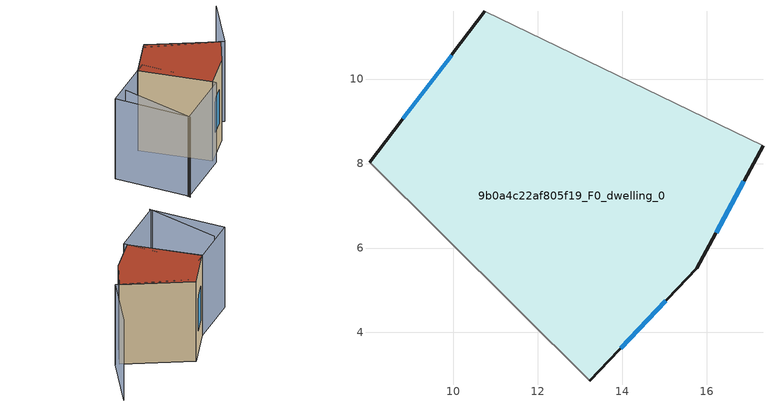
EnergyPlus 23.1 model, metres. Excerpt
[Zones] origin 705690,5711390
9b0a4c22af805f19_F0_dwelling_0
 floor ground (EU_floor_Construction): 17.33,8.42 15.77,5.53 13.23,2.86 8.02,8.03 10.75,11.6 z0
 wall outside (EU_wall_Construction): 13.23,2.86 15.77,5.53 17.33,8.42 / 10.75,11.6 8.02,8.03 z0:9
 wall adiabatic (EU_wall_Construction): 8.02,8.03 13.23,2.86 / 17.33,8.42 10.75,11.6 z0:9
 window (EU_Window_Construction): 13.96,3.63 15.03,4.76 / 9.96,10.57 8.8,9.06 / 16.22,6.36 16.88,7.58 z2.6:6.4
 roof outside (EU_roof_Construction): 15.77,5.53 17.33,8.42 10.75,11.6 8.02,8.03 13.23,2.86 z9
shading: 5.39,5.75 8.3,-1.34 / 20,13.92 17.66,8.28 / 17.66,8.28 10.59,11.22 / 3.79,4.91 8.93,8.7 / 8.93,8.7 13.44,2.57 / 13.44,2.57 8.3,-1.22 / 8.3,-1.22 3.79,4.91 z0:9
[Building]
EU S2 Campaign: North Axis=0; Terrain=City; Solar Distribution=FullExterior
[Site:Location]
London: Latitude=51.5; Longitude=-0.5; Time Zone=0; Elevation=25
[SizingPeriod:WeatherFileDays]
AnnualSizingPeriod: Begin Month=1; Begin Day of Month=1; End Month=12; End Day of Month=31; Day of Week for Start Day=Monday; Use Weather File Daylight Saving Period=No; Use Weather File Rain and Snow Indicators=No
[MATERIAL]
EU_InternalMass_Material: Roughness=MediumRough; Thickness=0.1; Conductivity=1; Density=1800; Specific Heat=900; Thermal Absorptance=0.9; Solar Absorptance=0.7; Visible Absorptance=0.7
[MATERIAL:NOMASS] Roughness=MediumRough; Thermal Absorptance=0.9; Solar Absorptance=0.7; Visible Absorptance=0.7
Name | Thermal Resistance
EU_wall_NoMass | 0.724719
EU_roof_NoMass | 2.98947
EU_floor_NoMass | 2.39157
[WINDOWMATERIAL:SIMPLEGLAZINGSYSTEM]
EU_Window_SimpleGlazing: UFactor=2.63425; Solar Heat Gain Coefficient=0.76; Visible Transmittance=0.76
[CONSTRUCTION]
EU_wall_Construction: EU_wall_NoMass
EU_roof_Construction: EU_roof_NoMass
EU_floor_Construction: EU_floor_NoMass
EU_InternalMass_Construction: EU_InternalMass_Material
EU_Window_Construction: EU_Window_SimpleGlazing
[ZONE]
9b0a4c22af805f19_F0_dwelling_0: Type=1; Multiplier=1; Ceiling Height=autocalculate; Volume=385.062; Floor Area=autocalculate; Part of Total Floor Area=Yes
[INTERNALMASS]
9b0a4c22af805f19_F0_dwelling_0_EU_InternalMass: Construction=EU_InternalMass_Construction; Zone or ZoneList=9b0a4c22af805f19_F0_dwelling_0; Surface Area=42.7848
[OTHEREQUIPMENT]
EU_Step8_InternalGain_9b0a4c22af805f19_F0_dwelling_0_f000: Fuel Type=Electricity; Zone or ZoneList or Space or SpaceList=9b0a4c22af805f19_F0_dwelling_0; Schedule=EU_Step8_GainSchedule_9b0a4c22af805f19_F0_dwelling_0_f000; Design Level Calculation Method=Watts/Area; Power per Zone Floor Area=1; Fraction Latent=0; Fraction Radiant=0; Fraction Lost=0; Carbon Dioxide Generation Rate=0; EndUse Subcategory=EU_Step8_InternalGains
[ZONEVENTILATION:DESIGNFLOWRATE]
EU_ConstantAir_9b0a4c22af805f19_F0_dwelling_0: Zone or ZoneList or Space or SpaceList=9b0a4c22af805f19_F0_dwelling_0; Schedule=EU_AlwaysOn; Design Flow Rate Calculation Method=AirChanges/Hour; Air Changes per Hour=0.418135; Ventilation Type=Natural; Fan Pressure Rise=0; Fan Total Efficiency=1; Constant Term Coefficient=1; Temperature Term Coefficient=0; Velocity Term Coefficient=0; Velocity Squared Term Coefficient=0; Minimum Indoor Temperature=-100; Maximum Indoor Temperature=100; Delta Temperature=-100; Minimum Outdoor Temperature=-100; Maximum Outdoor Temperature=100; Maximum Wind Speed=40
[HVACTEMPLATE:THERMOSTAT]
EU_HeatOnly_9b0a4c22af805f19_F0_dwelling_0: Constant Heating Setpoint=20; Constant Cooling Setpoint=50
[HVACTEMPLATE:ZONE:IDEALLOADSAIRSYSTEM]
9b0a4c22af805f19_F0_dwelling_0: Template Thermostat=EU_HeatOnly_9b0a4c22af805f19_F0_dwelling_0; System Availability Schedule=EU_AlwaysOn; Maximum Heating Supply Air Temperature=50; Minimum Cooling Supply Air Temperature=13; Maximum Heating Supply Air Humidity Ratio=0.0156; Minimum Cooling Supply Air Humidity Ratio=0.0077; Heating Limit=NoLimit; Cooling Limit=NoLimit; Heating Availability Schedule=EU_AlwaysOn; Cooling Availability Schedule=EU_CoolingOff; Dehumidification Control Type=ConstantSensibleHeatRatio; Cooling Sensible Heat Ratio=0.7; Dehumidification Setpoint=60; Humidification Control Type=None; Humidification Setpoint=30; Outdoor Air Method=None; Outdoor Air Flow Rate per Person=0.00944; Outdoor Air Flow Rate per Zone Floor Area=0; Outdoor Air Flow Rate per Zone=0; Demand Controlled Ventilation Type=None; Outdoor Air Economizer Type=NoEconomizer; Heat Recovery Type=None; Sensible Heat Recovery Effectiveness=0.7; Latent Heat Recovery Effectiveness=0.65
[SIZING:ZONE]
9b0a4c22af805f19_F0_dwelling_0: Zone Cooling Design Supply Air Temperature Input Method=SupplyAirTemperature; Zone Cooling Design Supply Air Temperature=13; Zone Heating Design Supply Air Temperature Input Method=SupplyAirTemperature; Zone Heating Design Supply Air Temperature=50; Zone Cooling Design Supply Air Humidity Ratio=0.008; Zone Heating Design Supply Air Humidity Ratio=0.008; Cooling Design Air Flow Method=DesignDay; Cooling Design Air Flow Rate=0; Cooling Minimum Air Flow per Zone Floor Area=0.000762; Cooling Minimum Air Flow=0; Cooling Minimum Air Flow Fraction=0.2; Heating Design Air Flow Method=DesignDay; Heating Design Air Flow Rate=0; Heating Maximum Air Flow per Zone Floor Area=0.002032; Heating Maximum Air Flow=0.141576; Heating Maximum Air Flow Fraction=0.3; Account for Dedicated Outdoor Air System=No; Dedicated Outdoor Air System Control Strategy=NeutralSupplyAir; Dedicated Outdoor Air Low Setpoint Temperature for Design=autosize; Dedicated Outdoor Air High Setpoint Temperature for Design=autosize; Zone Load Sizing Method=Sensible Load Only No Latent Load; Zone Latent Cooling Design Supply Air Humidity Ratio Input Method=HumidityRatioDifference; Zone Cooling Design Supply Air Humidity Ratio Difference=0.005; Zone Latent Heating Design Supply Air Humidity Ratio Input Method=HumidityRatioDifference; Zone Humidification Design Supply Air Humidity Ratio Difference=0.005
[SCHEDULE:CONSTANT]
Name | Hourly Value
EU_AlwaysOn | 1
EU_CoolingOff | 0
[SCHEDULE:FILE]
EU_Step8_GainSchedule_9b0a4c22af805f19_F0_dwelling_0_f000: File=../../schedules/9b0a4c22af805f19/9b0a4c22af805f19_F0_dwelling_0_f000_gain.csv; Column Number=1; Rows to Skip at Top=0; Number of Hours of Data=8760; Column Separator=Comma; Interpolate to Timestep=No; Minutes per Item=60; Adjust Schedule for Daylight Savings=Yes
